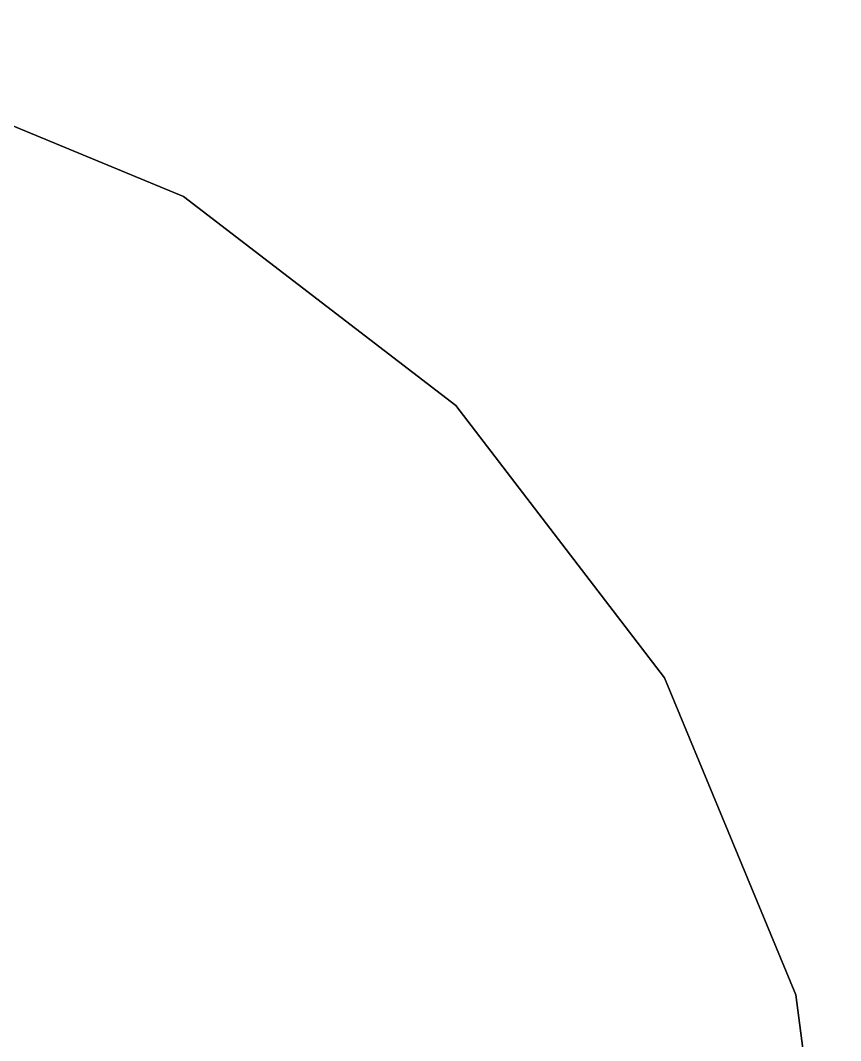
# Model space of a CAD drawing. Header units: millimetres. Extents: x -30782 to 40110, y 35885 to 73818.
# Drawn here: x -14102 to -13915.1, y 64491.7 to 64724.1 of the extents above; entities that cross this region are included whole.
import ezdxf

# ---------------------------------------------------------------- set-up
doc = ezdxf.new("R2010")
doc.units = ezdxf.units.MM

# ---------------------------------------------------------------- blocks, each defined once
blk = doc.blocks.new('A$C1ED21673')
for points, invisible_edges in [([(2409.13, 559.67, -597.86), (2336.9, 589.59, -597.86), (2259.39, 599.8, -597.86)], 12), ([(2336.9, 589.59, -597.86), (2409.13, 559.67, -597.86), (2409.13, 559.67, -609.86)], 12), ([(2409.13, 559.67, -609.86), (2336.9, 589.59, -609.86), (2336.9, 589.59, -597.86)], 12), ([(2471.16, 512.08, -609.86), (2336.9, 589.59, -609.86), (2409.13, 559.67, -609.86)], 1), ([(2518.75, 450.05, -597.86), (2471.16, 512.08, -597.86), (2409.13, 559.67, -597.86)], 12), ([(2548.67, 377.82, -597.86), (2518.75, 450.05, -597.86), (2409.13, 559.67, -597.86)], 14), ([(2409.13, 559.67, -609.86), (2409.13, 559.67, -597.86), (2471.16, 512.08, -597.86)], 12), ([(2471.16, 512.08, -597.86), (2471.16, 512.08, -609.86), (2409.13, 559.67, -609.86)], 12), ([(2518.75, 450.05, -609.86), (2471.16, 512.08, -609.86), (2471.16, 512.08, -597.86)], 12), ([(2518.75, 450.05, -597.86), (2518.75, 450.05, -609.86), (2471.16, 512.08, -597.86)], 2), ([(2548.67, 377.82, -609.86), (2471.16, 512.08, -609.86), (2518.75, 450.05, -609.86)], 1), ([(2548.67, 377.82, -597.86), (2548.67, 377.82, -609.86), (2518.75, 450.05, -609.86)], 12), ([(2548.67, 377.82, -597.86), (2518.75, 450.05, -609.86), (2518.75, 450.05, -597.86)], 1), ([(2518.75, 150.56, -609.86), (2548.67, 377.82, -609.86), (2558.88, 300.31, -609.86)], 13), ([(2548.67, 377.82, -597.86), (2558.88, 300.31, -597.86), (2558.88, 300.31, -609.86)], 12), ([(2558.88, 300.31, -609.86), (2548.67, 377.82, -609.86), (2548.67, 377.82, -597.86)], 12), ([(2548.67, 222.8, -597.86), (2558.88, 300.31, -597.86), (2548.67, 377.82, -597.86)], 12)]:
    blk.add_3dface(points, dxfattribs=dict(invisible_edges=invisible_edges))

msp = doc.modelspace()

# ---------------------------------------------------------------- block references
msp.add_blockref('A$C1ED21673', (-16473.93, 64124.28))

doc.saveas('drawing.dxf')
